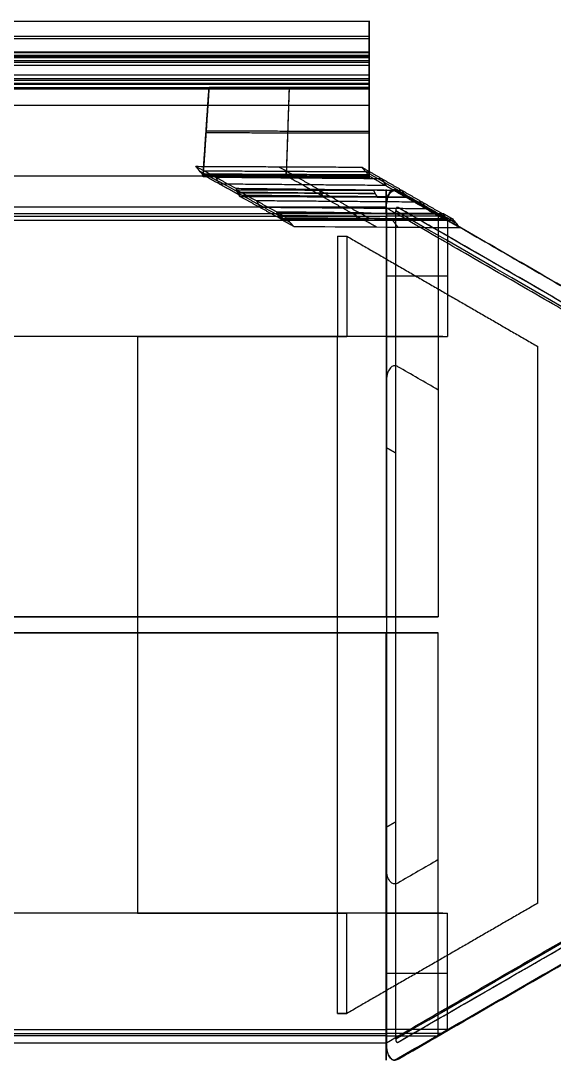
# Model space of a CAD drawing. Header units: millimetres. Extents: x -5912 to 944, y -156 to 2032.
# Drawn here: x 390 to 656, y -156 to 363 of the extents above; entities that cross this region are included whole.
import ezdxf

# ---------------------------------------------------------------- set-up
doc = ezdxf.new("R2010")
doc.units = ezdxf.units.MM
doc.header["$MEASUREMENT"] = 0
for name, color, linetype, true_color in [('Domyślny', 7, 'Continuous', 0x000000), ('Warstwa 01', 254, 'Continuous', 0xbebebe), ('Warstwa 02', 7, 'Continuous', 0x79673e)]:
    doc.layers.add(name, color=color, linetype=linetype, true_color=true_color)

msp = doc.modelspace()

# ---------------------------------------------------------------- linework, layer by layer
at = {"layer": 'Domyślny'}
for points, degree in [([(-327.72, 265.85, -2756.48), (122.28, 265.85, -2756.48), (572.28, 265.85, -2756.48)], 2), ([(-327.72, 265.85, -2758.48), (122.28, 265.85, -2758.48), (572.28, 265.85, -2758.48)], 2), ([(598.37, 265.85, -2756.48), (585.32, 265.85, -2756.48), (572.28, 265.85, -2756.48)], 2), ([(599.52, 265.85, -2758.48), (585.9, 265.85, -2758.48), (572.28, 265.85, -2758.48)], 2), ([(572.28, 265.85, -2756.48), (572.28, 235.85, -2756.48), (572.28, 205.85, -2756.48)], 2), ([(572.28, 265.85, -2758.48), (572.28, 265.85, -2757.48), (572.28, 265.85, -2756.48)], 2), ([(572.28, 263.85, -2764.48), (572.28, 264.52, -2762.48), (572.28, 265.18, -2760.48), (572.28, 265.85, -2758.48)], 3), ([(572.28, 265.85, -2756.48), (572.28, 235.85, -2756.48), (572.28, 205.85, -2756.48)], 2), ([(572.28, 265.85, -2758.48), (572.28, 265.85, -2757.48), (572.28, 265.85, -2756.48)], 2), ([(572.28, 263.85, -2764.48), (572.28, 264.52, -2762.48), (572.28, 265.18, -2760.48), (572.28, 265.85, -2758.48)], 3), ([(598.37, 265.85, -2756.48), (598.37, 235.85, -2756.48), (598.37, 205.85, -2756.48)], 2), ([(599.52, 265.85, -2758.48), (599.14, 265.85, -2757.81), (598.75, 265.85, -2757.14), (598.37, 265.85, -2756.48)], 3), ([(599.52, 265.85, -2758.48), (600.68, 265.18, -2760.48), (601.83, 264.52, -2762.48), (602.99, 263.85, -2764.48)], 3), ([(-327.72, 263.85, -2764.48), (122.28, 263.85, -2764.48), (572.28, 263.85, -2764.48)], 2), ([(602.99, 263.85, -2764.48), (587.63, 263.85, -2764.48), (572.28, 263.85, -2764.48)], 2), ([(572.28, 263.85, -2764.48), (572.28, 234.85, -2764.48), (572.28, 205.85, -2764.48)], 2), ([(572.28, 263.85, -2764.48), (572.28, 234.85, -2764.48), (572.28, 205.85, -2764.48)], 2), ([(602.99, 263.85, -2764.48), (602.99, 234.85, -2764.48), (602.99, 205.85, -2764.48)], 2), ([(548.07, 255.85, -2756.48), (550.38, 255.85, -2756.48), (552.69, 255.85, -2756.48)], 2), ([(548.07, 255.85, -2756.48), (549.61, 255.85, -2759.14), (551.15, 255.85, -2761.81), (552.69, 255.85, -2764.48)], 3), ([(548.07, 255.85, -2756.48), (548.07, 230.85, -2756.48), (548.07, 205.85, -2756.48)], 2), ([(552.69, 255.85, -2764.48), (600.38, 228.32, -2764.48), (648.07, 200.78, -2764.48)], 2), ([(552.69, 255.85, -2764.48), (552.69, 255.85, -2760.48), (552.69, 255.85, -2756.48)], 2), ([(552.69, 255.85, -2756.48), (600.38, 228.32, -2756.48), (648.07, 200.78, -2756.48)], 2), ([(552.69, 255.85, -2764.48), (552.69, 230.85, -2764.48), (552.69, 205.85, -2764.48)], 2), ([(598.37, 235.85, -2756.48), (585.32, 235.85, -2756.48), (572.28, 235.85, -2756.48)], 2), ([(602.99, 235.85, -2764.48), (587.63, 235.85, -2764.48), (572.28, 235.85, -2764.48)], 2), ([(572.28, 205.85, -2756.48), (122.28, 205.85, -2756.48), (-327.72, 205.85, -2756.48)], 2), ([(572.28, 205.85, -2764.48), (122.28, 205.85, -2764.48), (-327.72, 205.85, -2764.48)], 2), ([(448.07, 205.85, -2756.48), (448.07, 205.85, -2760.48), (448.07, 205.85, -2764.48)], 2), ([(448.07, 205.85, -2756.48), (498.07, 205.85, -2756.48), (548.07, 205.85, -2756.48)], 2), ([(448.07, 205.85, -2764.48), (498.07, 205.85, -2764.48), (548.07, 205.85, -2764.48)], 2), ([(448.07, 205.85, -2756.48), (448.07, 61.78, -2756.48), (448.07, -82.29, -2756.48)], 2), ([(448.07, 205.85, -2764.48), (448.07, 61.78, -2764.48), (448.07, -82.29, -2764.48)], 2), ([(548.07, -82.29, -2764.48), (548.07, 61.78, -2764.48), (548.07, 205.85, -2764.48)], 2), ([(548.07, -82.29, -2756.48), (548.07, 61.78, -2756.48), (548.07, 205.85, -2756.48)], 2), ([(548.07, 205.85, -2756.48), (549.61, 205.85, -2759.14), (551.15, 205.85, -2761.81), (552.69, 205.85, -2764.48)], 3), ([(548.07, 205.85, -2764.48), (550.38, 205.85, -2764.48), (552.69, 205.85, -2764.48)], 2), ([(572.28, 205.85, -2756.48), (572.28, 205.85, -2760.48), (572.28, 205.85, -2764.48)], 2), ([(572.28, 205.85, -2756.48), (585.32, 205.85, -2756.48), (598.37, 205.85, -2756.48)], 2), ([(572.28, 205.85, -2764.48), (587.63, 205.85, -2764.48), (602.99, 205.85, -2764.48)], 2), ([(600.68, 205.85, -2760.48), (586.48, 205.85, -2760.48), (572.28, 205.85, -2760.48)], 2), ([(572.28, 205.85, -2756.48), (572.28, 205.85, -2760.48), (572.28, 205.85, -2764.48)], 2), ([(598.37, 205.85, -2756.48), (599.91, 205.85, -2759.14), (601.45, 205.85, -2761.81), (602.99, 205.85, -2764.48)], 3), ([(648.07, 200.78, -2764.48), (648.07, 200.78, -2760.48), (648.07, 200.78, -2756.48)], 2), ([(648.07, -77.22, -2756.48), (648.07, 61.78, -2756.48), (648.07, 200.78, -2756.48)], 2), ([(648.07, -77.22, -2764.48), (648.07, 61.78, -2764.48), (648.07, 200.78, -2764.48)], 2), ([(648.07, -77.22, -2756.48), (600.38, -104.76, -2756.48), (552.69, -132.29, -2756.48)], 2), ([(648.07, -77.22, -2764.48), (600.38, -104.76, -2764.48), (552.69, -132.29, -2764.48)], 2), ([(648.07, -77.22, -2756.48), (648.07, -77.22, -2760.48), (648.07, -77.22, -2764.48)], 2), ([(572.28, -82.29, -2764.48), (122.28, -82.29, -2764.48), (-327.72, -82.29, -2764.48)], 2), ([(572.28, -82.29, -2756.48), (347.81, -82.29, -2756.48), (123.35, -82.29, -2756.48)], 2), ([(448.07, -82.29, -2756.48), (448.07, -82.29, -2760.48), (448.07, -82.29, -2764.48)], 2), ([(448.07, -82.29, -2756.48), (498.07, -82.29, -2756.48), (548.07, -82.29, -2756.48)], 2), ([(448.07, -82.29, -2764.48), (498.07, -82.29, -2764.48), (548.07, -82.29, -2764.48)], 2), ([(548.07, -132.29, -2756.48), (548.07, -107.29, -2756.48), (548.07, -82.29, -2756.48)], 2), ([(548.07, -82.29, -2756.48), (549.61, -82.29, -2759.14), (551.15, -82.29, -2761.81), (552.69, -82.29, -2764.48)], 3), ([(548.07, -82.29, -2764.48), (550.38, -82.29, -2764.48), (552.69, -82.29, -2764.48)], 2), ([(552.69, -132.29, -2764.48), (552.69, -107.29, -2764.48), (552.69, -82.29, -2764.48)], 2), ([(572.28, -142.29, -2756.48), (572.28, -112.29, -2756.48), (572.28, -82.29, -2756.48)], 2), ([(572.28, -82.29, -2756.48), (572.28, -82.29, -2760.48), (572.28, -82.29, -2764.48)], 2), ([(572.28, -140.29, -2764.48), (572.28, -111.29, -2764.48), (572.28, -82.29, -2764.48)], 2), ([(572.28, -82.29, -2756.48), (585.32, -82.29, -2756.48), (598.37, -82.29, -2756.48)], 2), ([(572.28, -82.29, -2764.48), (587.63, -82.29, -2764.48), (602.99, -82.29, -2764.48)], 2), ([(600.68, -82.29, -2760.48), (586.48, -82.29, -2760.48), (572.28, -82.29, -2760.48)], 2), ([(572.28, -82.29, -2756.48), (572.28, -82.29, -2760.48), (572.28, -82.29, -2764.48)], 2), ([(572.28, -140.29, -2764.48), (572.28, -111.29, -2764.48), (572.28, -82.29, -2764.48)], 2), ([(572.28, -142.29, -2756.48), (572.28, -112.29, -2756.48), (572.28, -82.29, -2756.48)], 2), ([(598.37, -142.29, -2756.48), (598.37, -112.29, -2756.48), (598.37, -82.29, -2756.48)], 2), ([(598.37, -82.29, -2756.48), (599.91, -82.29, -2759.14), (601.45, -82.29, -2761.81), (602.99, -82.29, -2764.48)], 3), ([(602.99, -140.29, -2764.48), (602.99, -111.29, -2764.48), (602.99, -82.29, -2764.48)], 2), ([(598.37, -112.29, -2756.48), (585.32, -112.29, -2756.48), (572.28, -112.29, -2756.48)], 2), ([(602.99, -112.29, -2764.48), (587.63, -112.29, -2764.48), (572.28, -112.29, -2764.48)], 2), ([(548.07, -132.29, -2756.48), (550.38, -132.29, -2756.48), (552.69, -132.29, -2756.48)], 2), ([(552.69, -132.29, -2764.48), (551.15, -132.29, -2761.81), (549.61, -132.29, -2759.14), (548.07, -132.29, -2756.48)], 3), ([(552.69, -132.29, -2764.48), (552.69, -132.29, -2760.48), (552.69, -132.29, -2756.48)], 2), ([(-327.72, -140.29, -2764.48), (122.28, -140.29, -2764.48), (572.28, -140.29, -2764.48)], 2), ([(-327.72, -142.29, -2758.48), (122.28, -142.29, -2758.48), (572.28, -142.29, -2758.48)], 2), ([(123.35, -142.29, -2756.48), (347.81, -142.29, -2756.48), (572.28, -142.29, -2756.48)], 2), ([(602.99, -140.29, -2764.48), (587.63, -140.29, -2764.48), (572.28, -140.29, -2764.48)], 2), ([(572.28, -140.29, -2764.48), (572.28, -140.96, -2762.48), (572.28, -141.63, -2760.48), (572.28, -142.29, -2758.48)], 3), ([(572.28, -140.29, -2764.48), (572.28, -140.96, -2762.48), (572.28, -141.63, -2760.48), (572.28, -142.29, -2758.48)], 3), ([(598.37, -142.29, -2756.48), (585.32, -142.29, -2756.48), (572.28, -142.29, -2756.48)], 2), ([(599.52, -142.29, -2758.48), (585.9, -142.29, -2758.48), (572.28, -142.29, -2758.48)], 2), ([(572.28, -142.29, -2758.48), (572.28, -142.29, -2757.48), (572.28, -142.29, -2756.48)], 2), ([(572.28, -142.29, -2758.48), (572.28, -142.29, -2757.48), (572.28, -142.29, -2756.48)], 2), ([(599.52, -142.29, -2758.48), (599.14, -142.29, -2757.81), (598.75, -142.29, -2757.14), (598.37, -142.29, -2756.48)], 3), ([(599.52, -142.29, -2758.48), (600.68, -141.63, -2760.48), (601.83, -140.96, -2762.48), (602.99, -140.29, -2764.48)], 3)]:
    msp.add_open_spline(points, degree=degree, dxfattribs=at)
at = {"layer": 'Warstwa 01'}
for p, q in [((563.82, 345.14, -2620.76), (563.82, 346.13, -2620.93)), ((563.82, 336.23, -2659.8), (563.82, 341.15, -2660.67)), ((563.82, 332.23, -2699.71), (563.82, 329.28, -2699.19)), ((483.82, 329.41, -2699.22), (483.82, 330.28, -2694.29)), ((523.82, 330.28, -2694.29), (523.82, 329.41, -2699.22)), ((563.82, 330.28, -2694.29), (563.82, 329.41, -2699.22)), ((482.33, 308.34, -2690.42), (482.33, 307.47, -2695.35)), ((563.82, 308.12, -2690.39), (563.82, 307.25, -2695.31)), ((480.85, 285.53, -2691.48), (480.85, 286.05, -2688.52)), ((522.33, 285.83, -2688.49), (522.33, 285.31, -2691.44)), ((563.82, 285.09, -2691.4), (563.82, 285.61, -2688.45)), ((487.24, 285.2, -2703.98), (489.08, 281.87, -2700.73)), ((570.23, 284.53, -2704.02), (572.07, 281.2, -2700.77)), ((499.18, 276.3, -2718.23), (497.35, 279.63, -2721.48)), ((499.18, 275.77, -2718.23), (497.35, 279.1, -2721.48)), ((538.83, 278.91, -2721.48), (540.67, 275.57, -2718.23)), ((538.85, 279.15, -2721.52), (540.69, 275.82, -2718.27)), ((582.2, 275.35, -2718.32), (580.36, 278.68, -2721.56)), ((507.45, 273.53, -2738.98), (509.29, 270.2, -2735.73)), ((590.44, 272.86, -2739.02), (592.28, 269.53, -2735.77)), ((519.39, 264.63, -2753.23), (517.55, 267.96, -2756.48)), ((519.63, 264.33, -2753.23), (517.79, 267.66, -2756.48)), ((559.06, 267.49, -2756.52), (559.08, 267.46, -2756.49)), ((600.76, 267.27, -2756.48), (602.59, 263.94, -2753.23)), ((561.1, 264.16, -2753.26), (561.11, 264.13, -2753.23)), ((602.41, 263.68, -2753.32), (602.31, 263.85, -2753.48))]:
    msp.add_line(p, q, dxfattribs=at)
for points, degree in [([(563.82, 347.75, -2623.25), (123.35, 347.75, -2623.25), (-317.11, 347.75, -2623.25)], 2), ([(563.82, 347.42, -2621.75), (123.35, 347.42, -2621.75), (-317.11, 347.42, -2621.75)], 2), ([(563.82, 346.13, -2620.93), (123.35, 346.13, -2620.93), (-317.11, 346.13, -2620.93)], 2), ([(563.82, 345.63, -2620.84), (123.35, 345.63, -2620.84), (-317.11, 345.63, -2620.84)], 2), ([(-317.11, 345.14, -2620.76), (123.35, 345.14, -2620.76), (563.82, 345.14, -2620.76)], 2), ([(-317.11, 343.65, -2621.09), (123.35, 343.65, -2621.09), (563.82, 343.65, -2621.09)], 2), ([(-317.11, 342.82, -2622.38), (123.35, 342.82, -2622.38), (563.82, 342.82, -2622.38)], 2), ([(563.82, 347.75, -2623.25), (563.82, 341.15, -2660.67), (563.82, 334.55, -2698.09)], 2), ([(563.82, 331.74, -2699.63), (563.82, 338.69, -2660.24), (563.82, 345.63, -2620.84)], 2), ([(563.82, 342.82, -2622.38), (563.82, 336.05, -2660.79), (563.82, 329.28, -2699.19)], 2), ([(563.82, 341.15, -2660.67), (123.35, 341.15, -2660.67), (-317.11, 341.15, -2660.67)], 2), ([(563.82, 336.23, -2659.8), (123.35, 336.23, -2659.8), (-317.11, 336.23, -2659.8)], 2), ([(-317.11, 334.55, -2698.09), (123.35, 334.55, -2698.09), (563.82, 334.55, -2698.09)], 2), ([(-317.11, 333.73, -2699.38), (123.35, 333.73, -2699.38), (563.82, 333.73, -2699.38)], 2), ([(-317.11, 332.23, -2699.71), (123.35, 332.23, -2699.71), (563.82, 332.23, -2699.71)], 2), ([(-317.11, 331.74, -2699.63), (123.35, 331.74, -2699.63), (563.82, 331.74, -2699.63)], 2), ([(563.82, 329.28, -2699.19), (123.35, 329.28, -2699.19), (-317.11, 329.28, -2699.19)], 2), ([(483.82, 329.84, -2696.75), (482.33, 307.9, -2692.89), (480.85, 285.96, -2689.02)], 2), ([(480.85, 285.53, -2691.48), (482.33, 307.47, -2695.35), (483.82, 329.41, -2699.22)], 2), ([(480.98, 288.37, -2686.9), (482.4, 309.32, -2690.6), (483.82, 330.28, -2694.29)], 2), ([(483.82, 330.28, -2694.29), (523.82, 330.28, -2694.29), (563.82, 330.28, -2694.29)], 2), ([(563.82, 329.84, -2696.75), (523.82, 329.84, -2696.75), (483.82, 329.84, -2696.75)], 2), ([(483.82, 329.41, -2699.22), (523.82, 329.41, -2699.22), (563.82, 329.41, -2699.22)], 2), ([(523.82, 329.41, -2699.22), (523.08, 307.36, -2695.33), (522.33, 285.31, -2691.44)], 2), ([(523.82, 330.28, -2694.29), (523.11, 309.21, -2690.58), (522.4, 288.15, -2686.86)], 2), ([(563.82, 330.28, -2694.29), (563.82, 309.1, -2690.56), (563.82, 287.93, -2686.83)], 2), ([(563.82, 285.53, -2688.94), (563.82, 307.69, -2692.85), (563.82, 329.84, -2696.75)], 2), ([(563.82, 329.41, -2699.22), (563.82, 307.25, -2695.31), (563.82, 285.09, -2691.4)], 2), ([(563.82, 308.12, -2690.39), (523.08, 308.23, -2690.4), (482.33, 308.34, -2690.42)], 2), ([(563.82, 307.25, -2695.31), (523.08, 307.36, -2695.33), (482.33, 307.47, -2695.35)], 2), ([(497.35, 279.63, -2721.48), (487.24, 285.2, -2703.98), (477.14, 290.77, -2686.48)], 2), ([(477.14, 290.77, -2686.48), (518.62, 290.57, -2686.48), (560.11, 290.37, -2686.48)], 2), ([(480.85, 286.41, -2686.48), (479.61, 287.86, -2686.48), (478.38, 289.31, -2686.48), (477.14, 290.77, -2686.48)], 3), ([(478.99, 288.59, -2686.48), (488.63, 283.27, -2703.17), (498.26, 277.96, -2719.86)], 2), ([(499.18, 276.3, -2718.23), (490.02, 281.35, -2702.36), (480.85, 286.41, -2686.48)], 2), ([(480.85, 286.41, -2686.48), (508.5, 286.26, -2686.48), (536.16, 286.11, -2686.48), (563.82, 285.96, -2686.48)], 3), ([(563.82, 285.61, -2688.45), (522.33, 285.83, -2688.49), (480.85, 286.05, -2688.52)], 2), ([(480.85, 285.96, -2689.02), (522.33, 285.75, -2688.98), (563.82, 285.53, -2688.94)], 2), ([(563.82, 285.09, -2691.4), (522.33, 285.31, -2691.44), (480.85, 285.53, -2691.48)], 2), ([(563.82, 286.44, -2687.16), (522.35, 286.66, -2687.2), (480.89, 286.87, -2687.23)], 2), ([(563.82, 287.93, -2686.83), (522.4, 288.15, -2686.86), (480.98, 288.37, -2686.9)], 2), ([(518.62, 290.57, -2686.48), (528.74, 284.86, -2704), (538.85, 279.15, -2721.52)], 2), ([(522.33, 286.18, -2686.48), (531.51, 281, -2702.38), (540.69, 275.82, -2718.27)], 2), ([(560.11, 290.37, -2686.48), (570.21, 284.54, -2703.98), (580.31, 278.71, -2721.48)], 2), ([(560.11, 290.37, -2686.48), (561.34, 288.9, -2686.48), (562.58, 287.43, -2686.48), (563.82, 285.96, -2686.48)], 3), ([(581.23, 277.04, -2719.86), (571.6, 282.61, -2703.17), (561.96, 288.17, -2686.48)], 2), ([(563.82, 285.96, -2686.48), (572.98, 280.67, -2702.36), (582.15, 275.38, -2718.23)], 2), ([(570.23, 284.53, -2704.02), (528.74, 284.86, -2704), (487.24, 285.2, -2703.98)], 2), ([(572.07, 281.2, -2700.77), (530.58, 281.53, -2700.75), (489.08, 281.87, -2700.73)], 2), ([(580.36, 278.68, -2721.56), (538.85, 279.15, -2721.52), (497.35, 279.63, -2721.48)], 2), ([(517.55, 267.96, -2756.48), (507.45, 273.53, -2738.98), (497.35, 279.1, -2721.48)], 2), ([(497.35, 279.1, -2721.48), (531.64, 278.94, -2721.48), (565.94, 278.78, -2721.48)], 2), ([(498.26, 277.96, -2719.86), (532.54, 277.57, -2719.89), (566.82, 277.18, -2719.92)], 2), ([(498.26, 277.44, -2719.86), (508.37, 271.87, -2737.36), (518.47, 266.3, -2754.86)], 2), ([(566.86, 277.11, -2719.86), (532.56, 277.27, -2719.86), (498.26, 277.44, -2719.86)], 2), ([(567.74, 275.51, -2718.3), (533.46, 275.91, -2718.27), (499.18, 276.3, -2718.23)], 2), ([(519.39, 264.63, -2753.23), (509.29, 270.2, -2735.73), (499.18, 275.77, -2718.23)], 2), ([(499.18, 275.77, -2718.23), (540.67, 275.57, -2718.23), (582.15, 275.38, -2718.23)], 2), ([(538.83, 278.91, -2721.48), (548.95, 273.2, -2739), (559.06, 267.49, -2756.52)], 2), ([(540.67, 275.57, -2718.23), (550.78, 269.87, -2735.75), (560.89, 264.16, -2753.26)], 2), ([(565.94, 278.78, -2721.48), (566.84, 277.15, -2719.89), (567.74, 275.51, -2718.3)], 2), ([(580.36, 278.68, -2721.56), (575.55, 278.71, -2721.53), (570.75, 278.74, -2721.51), (565.94, 278.78, -2721.48)], 3), ([(582.15, 275.38, -2718.23), (577.35, 275.42, -2718.26), (572.54, 275.47, -2718.28), (567.74, 275.51, -2718.3)], 3), ([(832.27, 131.52, -3161.48), (705.25, 204.85, -2941.48), (578.24, 278.18, -2721.48)], 2), ([(578.24, 278.18, -2721.48), (711.03, 201.52, -2721.48), (843.82, 124.85, -2721.48)], 2), ([(580.31, 278.71, -2721.48), (581.23, 277.04, -2719.86), (582.15, 275.38, -2718.23)], 2), ([(580.31, 278.71, -2721.48), (580.34, 278.69, -2721.52), (580.36, 278.68, -2721.56)], 2), ([(580.36, 278.68, -2721.56), (590.39, 272.89, -2738.94), (600.43, 267.1, -2756.31)], 2), ([(581.28, 277.01, -2719.94), (581.26, 277.03, -2719.9), (581.23, 277.04, -2719.86)], 2), ([(601.34, 265.43, -2754.69), (591.31, 271.22, -2737.31), (581.28, 277.01, -2719.94)], 2), ([(582.15, 275.38, -2718.23), (582.18, 275.36, -2718.27), (582.2, 275.35, -2718.32)], 2), ([(582.2, 275.35, -2718.32), (592.3, 269.52, -2735.82), (602.41, 263.68, -2753.32)], 2), ([(590.44, 272.86, -2739.02), (548.95, 273.2, -2739), (507.45, 273.53, -2738.98)], 2), ([(592.28, 269.53, -2735.77), (550.78, 269.86, -2735.75), (509.29, 270.2, -2735.73)], 2), ([(572.46, 269.97, -2711.48), (572.46, 210.11, -2711.48), (572.46, 150.25, -2711.48)], 2), ([(838.04, 116.64, -2711.48), (705.25, 193.3, -2711.48), (572.46, 269.97, -2711.48)], 2), ([(843.82, 116.85, -2721.48), (711.03, 193.52, -2721.48), (578.24, 270.18, -2721.48)], 2), ([(564.74, 267.42, -2756.52), (541.14, 267.69, -2756.5), (517.55, 267.96, -2756.48)], 2), ([(517.79, 267.66, -2756.48), (537.18, 267.57, -2756.48), (556.58, 267.48, -2756.48)], 2), ([(522.41, 265.12, -2764.48), (520.1, 266.39, -2760.48), (517.79, 267.66, -2756.48)], 2), ([(518.47, 266.3, -2754.86), (537.97, 266.07, -2754.88), (557.47, 265.85, -2754.89)], 2), ([(518.71, 266, -2754.86), (521.49, 264.46, -2759.67), (524.26, 262.93, -2764.48)], 2), ([(557.5, 265.81, -2754.86), (538.1, 265.9, -2754.86), (518.71, 266, -2754.86)], 2), ([(522.41, 265.12, -2764.48), (550.06, 264.94, -2764.48), (577.72, 264.77, -2764.48), (605.38, 264.6, -2764.48)], 3), ([(526.12, 260.75, -2764.48), (524.88, 262.21, -2764.48), (523.64, 263.66, -2764.48), (522.41, 265.12, -2764.48)], 3), ([(558.39, 264.18, -2753.27), (557.48, 265.83, -2754.88), (556.58, 267.48, -2756.48)], 2), ([(559.28, 267.46, -2756.49), (561.59, 266.16, -2760.49), (563.89, 264.86, -2764.48)], 2), ([(564.71, 267.44, -2756.48), (576.61, 267.32, -2756.42), (588.52, 267.21, -2756.37), (600.43, 267.1, -2756.31)], 3), ([(564.74, 267.42, -2756.52), (564.73, 267.43, -2756.51), (564.72, 267.43, -2756.49), (564.71, 267.44, -2756.48)], 3), ([(564.71, 267.44, -2756.48), (582.73, 267.35, -2756.48), (600.76, 267.27, -2756.48)], 2), ([(574.81, 264.79, -2764.48), (576.47, 262.59, -2764.48), (578.13, 260.4, -2764.48)], 2), ([(577.08, 147.59, -2719.48), (577.08, 208.06, -2719.48), (577.08, 268.54, -2719.48)], 2), ([(842.66, 115.21, -2719.48), (754.14, 166.32, -2719.48), (665.61, 217.43, -2719.48), (577.08, 268.54, -2719.48)], 3), ([(600.43, 267.1, -2756.31), (601.3, 265.52, -2754.77), (602.17, 263.94, -2753.23)], 2), ([(600.76, 267.27, -2756.48), (603.07, 265.93, -2760.48), (605.38, 264.6, -2764.48)], 2), ([(601.68, 265.6, -2754.86), (601.46, 265.6, -2754.86), (601.25, 265.6, -2754.86)], 2), ([(607.23, 262.39, -2764.48), (604.45, 264, -2759.67), (601.68, 265.6, -2754.86)], 2), ([(558.39, 264.18, -2753.27), (538.89, 264.41, -2753.25), (519.39, 264.63, -2753.23)], 2), ([(519.63, 264.33, -2753.23), (543.09, 264.22, -2753.23), (566.55, 264.11, -2753.23)], 2), ([(526.12, 260.75, -2764.48), (522.87, 262.54, -2758.86), (519.63, 264.33, -2753.23)], 2), ([(523.48, 263.85, -2764.48), (564.75, 263.85, -2764.48), (606.01, 263.85, -2764.48)], 2), ([(526.12, 260.75, -2764.48), (553.77, 260.56, -2764.48), (581.43, 260.37, -2764.48), (609.09, 260.19, -2764.48)], 3), ([(561.11, 264.13, -2753.23), (564.36, 262.3, -2758.86), (567.6, 260.47, -2764.48)], 2), ([(566.57, 264.09, -2753.28), (566.56, 264.1, -2753.26), (566.55, 264.1, -2753.25), (566.55, 264.11, -2753.23)], 3), ([(602.41, 263.68, -2753.32), (584.49, 263.89, -2753.3), (566.57, 264.09, -2753.28)], 2), ([(566.57, 264.09, -2753.28), (578.49, 264.01, -2753.35), (590.4, 263.93, -2753.42), (602.31, 263.85, -2753.48)], 3), ([(602.31, 263.85, -2753.48), (602.26, 263.88, -2753.4), (602.22, 263.91, -2753.32), (602.17, 263.94, -2753.23)], 3), ([(602.17, 263.94, -2753.23), (602.38, 263.94, -2753.23), (602.59, 263.94, -2753.23)], 2), ([(602.59, 263.94, -2753.23), (605.84, 262.06, -2758.86), (609.09, 260.19, -2764.48)], 2), ([(605.38, 264.6, -2764.48), (606.61, 263.13, -2764.48), (607.85, 261.66, -2764.48), (609.09, 260.19, -2764.48)], 3), ([(572.46, 150.25, -2711.48), (572.46, 55.52, -2711.48), (572.46, -39.22, -2711.48)], 2), ([(577.08, 147.59, -2719.48), (574.77, 148.92, -2715.48), (572.46, 150.25, -2711.48)], 2), ([(577.08, -36.56, -2719.48), (577.08, 55.51, -2719.48), (577.08, 147.59, -2719.48)], 2), ([(572.46, -146.94, -2711.48), (705.25, -70.27, -2711.48), (838.04, 6.4, -2711.48)], 2), ([(577.08, -144.98, -2719.48), (665.61, -93.87, -2719.48), (754.14, -42.76, -2719.48), (842.66, 8.35, -2719.48)], 3), ([(578.24, -146.63, -2721.48), (711.03, -69.96, -2721.48), (843.82, 6.71, -2721.48)], 2), ([(843.82, -1.82, -2721.48), (711.03, -78.48, -2721.48), (578.24, -155.15, -2721.48)], 2), ([(576.53, -155.62, -2718.52), (704.4, -82.05, -2940), (832.27, -8.48, -3161.48)], 2), ([(572.46, -39.22, -2711.48), (574.77, -37.89, -2715.48), (577.08, -36.56, -2719.48)], 2), ([(572.46, -39.22, -2711.48), (572.46, -93.08, -2711.48), (572.46, -146.94, -2711.48)], 2), ([(577.08, -144.98, -2719.48), (577.08, -90.77, -2719.48), (577.08, -36.56, -2719.48)], 2), ([(578.24, -155.15, -2721.48), (577.68, -155.47, -2720.52), (577.11, -155.64, -2719.52), (576.53, -155.62, -2718.52)], 3)]:
    msp.add_open_spline(points, degree=degree, dxfattribs=at)
for points, weights in [([(563.82, 346.13, -2620.93), (563.82, 348.1, -2621.28), (563.82, 347.75, -2623.25)], [1, 0.707106781186, 1]), ([(563.82, 342.82, -2622.38), (563.82, 343.17, -2620.41), (563.82, 345.14, -2620.76)], [1, 0.707106781186, 1]), ([(563.82, 334.55, -2698.09), (563.82, 334.2, -2700.06), (563.82, 332.23, -2699.71)], [1, 0.707106781186, 1]), ([(522.14, 288.15, -2686.86), (522.13, 286.18, -2686.52), (522.13, 285.83, -2688.49)], [1, 0.707106781187, 1])]:
    msp.add_rational_spline(points, weights, degree=2, dxfattribs=at)
for points, knots in [([(480.98, 288.37, -2686.9), (480.98, 288.31, -2686.89), (480.97, 288.2, -2686.88), (480.96, 288.02, -2686.87), (480.95, 287.84, -2686.88), (480.94, 287.66, -2686.9), (480.92, 287.48, -2686.94), (480.91, 287.3, -2687), (480.9, 287.12, -2687.08), (480.89, 286.95, -2687.18), (480.88, 286.79, -2687.29), (480.87, 286.65, -2687.42), (480.87, 286.51, -2687.55), (480.86, 286.39, -2687.7), (480.86, 286.29, -2687.86), (480.85, 286.21, -2688.02), (480.85, 286.14, -2688.19), (480.85, 286.09, -2688.36), (480.85, 286.06, -2688.47), (480.85, 286.05, -2688.52)], [0, 0, 0, 0, 0.16946, 0.344315, 0.524126, 0.708347, 0.896335, 1.087351, 1.280579, 1.475144, 1.670135, 1.86463, 2.057721, 2.248541, 2.436284, 2.620224, 2.799729, 2.974268, 3.143412, 3.143412, 3.143412, 3.143412]), ([(563.82, 285.61, -2688.45), (563.82, 285.62, -2688.39), (563.82, 285.65, -2688.28), (563.82, 285.7, -2688.11), (563.82, 285.77, -2687.95), (563.82, 285.85, -2687.78), (563.82, 285.96, -2687.63), (563.82, 286.08, -2687.48), (563.82, 286.21, -2687.34), (563.82, 286.36, -2687.21), (563.82, 286.52, -2687.1), (563.82, 286.69, -2687), (563.82, 286.86, -2686.93), (563.82, 287.04, -2686.87), (563.82, 287.23, -2686.82), (563.82, 287.41, -2686.8), (563.82, 287.59, -2686.79), (563.82, 287.76, -2686.8), (563.82, 287.88, -2686.82), (563.82, 287.93, -2686.83)], [-3.14049, -3.14049, -3.14049, -3.14049, -2.971347, -2.796814, -2.617324, -2.433415, -2.245725, -2.054985, -1.862006, -1.667657, -1.472847, -1.278498, -1.085518, -0.894777, -0.707085, -0.523174, -0.343681, -0.169146, 0, 0, 0, 0]), ([(572.46, 269.97, -2711.48), (572.46, 270.29, -2711.48), (572.48, 270.94, -2711.5), (572.54, 271.9, -2711.61), (572.65, 272.85, -2711.8), (572.81, 273.77, -2712.08), (573.02, 274.65, -2712.45), (573.29, 275.47, -2712.9), (573.6, 276.22, -2713.44), (573.95, 276.88, -2714.06), (574.35, 277.45, -2714.75), (574.79, 277.91, -2715.51), (575.25, 278.26, -2716.31), (575.74, 278.51, -2717.15), (576.24, 278.64, -2718.02), (576.74, 278.67, -2718.89), (577.25, 278.6, -2719.77), (577.75, 278.44, -2720.63), (578.08, 278.28, -2721.2), (578.24, 278.18, -2721.48)], [0, 0, 0, 0, 0.96464, 1.935423, 2.908969, 3.88271, 4.85517, 5.826134, 6.796615, 7.768602, 8.744584, 9.726956, 10.717415, 11.716505, 12.723367, 13.735736, 14.750134, 15.762194, 16.767041, 16.767041, 16.767041, 16.767041]), ([(578.24, 270.18, -2721.48), (578.2, 270.2, -2721.42), (578.14, 270.23, -2721.31), (578.04, 270.27, -2721.14), (577.94, 270.28, -2720.96), (577.84, 270.27, -2720.79), (577.74, 270.25, -2720.61), (577.64, 270.2, -2720.44), (577.55, 270.13, -2720.28), (577.46, 270.04, -2720.13), (577.38, 269.92, -2719.99), (577.31, 269.79, -2719.87), (577.25, 269.64, -2719.76), (577.19, 269.48, -2719.67), (577.15, 269.3, -2719.6), (577.12, 269.12, -2719.54), (577.1, 268.93, -2719.5), (577.09, 268.73, -2719.48), (577.08, 268.6, -2719.48), (577.08, 268.54, -2719.48)], [0, 0, 0, 0, 0.200969, 0.403381, 0.606261, 0.808735, 1.010107, 1.209925, 1.408017, 1.604491, 1.799688, 1.994085, 2.188181, 2.382374, 2.576866, 2.771614, 2.966324, 3.16048, 3.353408, 3.353408, 3.353408, 3.353408]), ([(832.27, 123.52, -3161.48), (811.01, 135.79, -3124.64), (789.74, 148.07, -3087.81), (747.21, 172.63, -3014.14), (725.94, 184.9, -2977.31), (694.04, 203.32, -2922.06), (683.41, 209.46, -2903.64), (662.15, 221.74, -2866.81), (651.51, 227.88, -2848.39), (630.25, 240.15, -2811.56), (619.61, 246.29, -2793.14), (598.73, 258.35, -2756.98), (588.48, 264.27, -2739.23), (578.24, 270.18, -2721.48)], [0, 0, 0, 0, 132.804476, 132.804476, 265.608952, 265.608952, 332.01119, 332.01119, 398.413428, 398.413428, 464.815666, 464.815666, 528.814189, 528.814189, 528.814189, 528.814189]), ([(556.58, 267.48, -2756.48), (557.94, 267.47, -2756.49), (559.29, 267.46, -2756.49), (560.65, 267.45, -2756.5), (562.01, 267.44, -2756.51), (563.37, 267.43, -2756.52), (564.74, 267.42, -2756.52)], [0, 0, 0, 0, 4.07664, 4.07664, 4.07664, 8.158683, 8.158683, 8.158683, 8.158683]), ([(558.39, 264.18, -2753.27), (559.75, 264.17, -2753.27), (561.11, 264.16, -2753.26), (562.47, 264.15, -2753.25), (563.83, 264.13, -2753.25), (565.19, 264.12, -2753.24), (566.55, 264.11, -2753.23)], [0, 0, 0, 0, 4.077042, 4.077042, 4.077042, 8.154069, 8.154069, 8.154069, 8.154069]), ([(578.24, -146.63, -2721.48), (620.38, -122.29, -2794.48), (662.53, -97.96, -2867.48), (725.94, -61.35, -2977.31), (747.21, -49.07, -3014.14), (779.11, -30.65, -3069.39), (789.74, -24.51, -3087.81), (811.01, -12.24, -3124.64), (821.64, -6.1, -3143.06), (832.27, 0.04, -3161.48)], [2.403699, 2.403699, 2.403699, 2.403699, 265.608912, 265.608912, 398.4134, 398.4134, 464.815644, 464.815644, 531.217888, 531.217888, 531.217888, 531.217888]), ([(578.24, -155.15, -2721.48), (597.96, -143.76, -2755.64), (617.69, -132.37, -2789.81), (659.07, -108.48, -2861.48), (680.72, -95.98, -2898.98), (713.19, -77.23, -2955.23), (724.02, -70.98, -2973.98), (745.67, -58.48, -3011.48), (756.49, -52.23, -3030.23), (778.14, -39.73, -3067.73), (788.97, -33.48, -3086.48), (810.62, -20.98, -3123.98), (821.45, -14.73, -3142.73), (832.27, -8.48, -3161.48)], [12.018504, 12.018504, 12.018504, 12.018504, 135.208173, 135.208173, 270.416346, 270.416346, 338.020432, 338.020432, 405.624518, 405.624518, 473.228605, 473.228605, 540.832691, 540.832691, 540.832691, 540.832691]), ([(577.08, -144.98, -2719.48), (577.08, -145.05, -2719.48), (577.09, -145.18, -2719.48), (577.1, -145.37, -2719.5), (577.12, -145.56, -2719.54), (577.15, -145.74, -2719.6), (577.19, -145.92, -2719.67), (577.25, -146.08, -2719.76), (577.31, -146.23, -2719.87), (577.38, -146.36, -2719.99), (577.46, -146.48, -2720.13), (577.55, -146.57, -2720.28), (577.64, -146.64, -2720.44), (577.74, -146.69, -2720.61), (577.84, -146.72, -2720.79), (577.94, -146.72, -2720.96), (578.04, -146.71, -2721.14), (578.14, -146.68, -2721.31), (578.2, -146.64, -2721.42), (578.24, -146.63, -2721.48)], [-3.353408, -3.353408, -3.353408, -3.353408, -3.16048, -2.966323, -2.771614, -2.576866, -2.382374, -2.188181, -1.994085, -1.799688, -1.604491, -1.408017, -1.209925, -1.010107, -0.808735, -0.606261, -0.403381, -0.200969, 0, 0, 0, 0]), ([(576.53, -155.62, -2718.52), (575.97, -155.6, -2717.55), (575.42, -155.39, -2716.6), (574.65, -154.74, -2715.26), (574.4, -154.47, -2714.84), (573.95, -153.83, -2714.05), (573.74, -153.46, -2713.68), (573.36, -152.64, -2713.04), (573.2, -152.19, -2712.75), (572.92, -151.23, -2712.27), (572.81, -150.72, -2712.08), (572.54, -149.15, -2711.62), (572.46, -148.04, -2711.48), (572.46, -146.94, -2711.48)], [0, 0, 0, 0, 3.35262, 3.35262, 5.027381, 5.027381, 6.702684, 6.702684, 8.36905, 8.36905, 10.034127, 10.034127, 13.359818, 13.359818, 13.359818, 13.359818])]:
    msp.add_open_spline(points, degree=3, knots=knots, dxfattribs=at)
at = {"layer": 'Warstwa 02'}
msp.add_rational_spline([(563.82, 355.59, -2490.92), (563.82, 361.47, -2494.1), (563.82, 364.38, -2500.12), (563.82, 363.22, -2506.71)], [1, 0.874161456784, 0.874161456784, 1], degree=3, dxfattribs=at)
for points, degree in [([(209.72, 363.22, -2506.71), (386.77, 363.22, -2506.71), (563.82, 363.22, -2506.71)], 2), ([(563.82, 363.22, -2506.71), (563.82, 358.85, -2531.52), (563.82, 354.47, -2556.33)], 2), ([(563.82, 354.47, -2556.33), (348.89, 354.47, -2556.33), (133.97, 354.47, -2556.33)], 2), ([(563.82, 355.59, -2490.92), (386.77, 355.59, -2490.92), (209.72, 355.59, -2490.92)], 2), ([(563.82, 354.47, -2556.33), (563.82, 342.31, -2625.3), (563.82, 330.15, -2694.27)], 2), ([(133.97, 330.15, -2694.27), (348.89, 330.15, -2694.27), (563.82, 330.15, -2694.27)], 2), ([(563.82, 330.15, -2694.27), (563.82, 315.38, -2691.66), (563.82, 300.6, -2689.06), (563.82, 285.83, -2686.46)], 3), ([(133.97, 321.38, -2484.85), (348.89, 321.38, -2484.85), (563.82, 321.38, -2484.85)], 2), ([(563.82, 285.83, -2686.46), (563.82, 303.61, -2585.65), (563.82, 321.38, -2484.85)], 2), ([(563.82, 285.83, -2686.46), (348.89, 285.83, -2686.46), (133.97, 285.83, -2686.46)], 2), ([(578.16, 278.71, -2721.48), (584.9, 274.82, -2733.14), (591.63, 270.93, -2744.81), (598.37, 267.04, -2756.48)], 3), ([(123.35, 270.49, -2711.48), (347.81, 270.49, -2711.48), (572.28, 270.49, -2711.48)], 2), ([(572.28, 270.49, -2711.48), (572.28, 168.14, -2711.48), (572.28, 65.78, -2711.48)], 2), ([(572.39, 270.49, -2711.48), (572.33, 270.49, -2711.48), (572.28, 270.49, -2711.48)], 2), ([(572.28, 270.49, -2711.48), (572.28, 168.14, -2711.48), (572.28, 65.78, -2711.48)], 2), ([(572.39, 270.49, -2711.48), (572.39, 226.49, -2711.48), (572.39, 182.49, -2711.48)], 2), ([(572.28, 267.04, -2756.48), (347.81, 267.04, -2756.48), (123.35, 267.04, -2756.48)], 2), ([(123.35, 265.85, -2756.48), (347.81, 265.85, -2756.48), (572.28, 265.85, -2756.48)], 2), ([(572.28, 267.04, -2756.48), (572.28, 266.45, -2756.48), (572.28, 265.85, -2756.48)], 2), ([(572.28, 267.04, -2756.48), (572.28, 166.41, -2756.48), (572.28, 65.78, -2756.48)], 2), ([(572.28, 267.04, -2756.48), (585.32, 267.04, -2756.48), (598.37, 267.04, -2756.48)], 2), ([(572.28, 265.85, -2756.48), (572.28, 235.85, -2756.48), (572.28, 205.85, -2756.48)], 2), ([(598.37, 267.04, -2756.48), (598.37, 223.04, -2756.48), (598.37, 179.04, -2756.48)], 2), ([(572.28, 205.85, -2756.48), (347.81, 205.85, -2756.48), (123.35, 205.85, -2756.48)], 2), ([(572.28, 205.85, -2756.48), (572.28, 135.81, -2756.48), (572.28, 65.78, -2756.48)], 2), ([(572.39, 182.49, -2711.48), (572.39, 124.14, -2711.48), (572.39, 65.78, -2711.48)], 2), ([(598.37, 179.04, -2756.48), (598.37, 122.41, -2756.48), (598.37, 65.78, -2756.48)], 2), ([(123.35, 65.78, -2756.48), (347.81, 65.78, -2756.48), (572.28, 65.78, -2756.48)], 2), ([(572.28, 65.78, -2711.48), (347.81, 65.78, -2711.48), (123.35, 65.78, -2711.48)], 2), ([(572.28, 65.78, -2756.48), (572.28, 65.78, -2733.98), (572.28, 65.78, -2711.48)], 2), ([(598.37, 65.78, -2756.48), (585.32, 65.78, -2756.48), (572.28, 65.78, -2756.48)], 2), ([(572.28, 65.78, -2756.48), (572.28, 65.78, -2733.98), (572.28, 65.78, -2711.48)], 2), ([(572.28, 65.78, -2711.48), (572.33, 65.78, -2711.48), (572.39, 65.78, -2711.48)], 2), ([(572.39, 65.78, -2711.48), (585.38, 65.78, -2733.98), (598.37, 65.78, -2756.48)], 2), ([(123.35, 57.78, -2756.48), (347.81, 57.78, -2756.48), (572.28, 57.78, -2756.48)], 2), ([(572.28, 57.78, -2711.48), (347.81, 57.78, -2711.48), (123.35, 57.78, -2711.48)], 2), ([(572.28, -143.48, -2756.48), (572.28, -42.85, -2756.48), (572.28, 57.78, -2756.48)], 2), ([(572.28, -146.94, -2711.48), (572.28, -44.58, -2711.48), (572.28, 57.78, -2711.48)], 2), ([(572.28, 57.78, -2756.48), (572.28, 57.78, -2733.98), (572.28, 57.78, -2711.48)], 2), ([(598.37, 57.78, -2756.48), (585.32, 57.78, -2756.48), (572.28, 57.78, -2756.48)], 2), ([(572.28, -146.94, -2711.48), (572.28, -44.58, -2711.48), (572.28, 57.78, -2711.48)], 2), ([(572.28, -143.48, -2756.48), (572.28, -42.85, -2756.48), (572.28, 57.78, -2756.48)], 2), ([(572.28, 57.78, -2756.48), (572.28, 57.78, -2733.98), (572.28, 57.78, -2711.48)], 2), ([(572.28, 57.78, -2711.48), (572.33, 57.78, -2711.48), (572.39, 57.78, -2711.48)], 2), ([(572.39, -58.94, -2711.48), (572.39, -0.58, -2711.48), (572.39, 57.78, -2711.48)], 2), ([(572.39, 57.78, -2711.48), (585.38, 57.78, -2733.98), (598.37, 57.78, -2756.48)], 2), ([(598.37, -55.48, -2756.48), (598.37, 1.15, -2756.48), (598.37, 57.78, -2756.48)], 2), ([(598.37, -143.48, -2756.48), (598.37, -99.48, -2756.48), (598.37, -55.48, -2756.48)], 2), ([(572.39, -146.94, -2711.48), (572.39, -102.94, -2711.48), (572.39, -58.94, -2711.48)], 2), ([(572.28, -143.48, -2756.48), (347.81, -143.48, -2756.48), (123.35, -143.48, -2756.48)], 2), ([(572.28, -143.48, -2756.48), (585.32, -143.48, -2756.48), (598.37, -143.48, -2756.48)], 2), ([(578.16, -155.15, -2721.48), (584.9, -151.26, -2733.14), (591.63, -147.37, -2744.81), (598.37, -143.48, -2756.48)], 3), ([(123.35, -146.94, -2711.48), (347.81, -146.94, -2711.48), (572.28, -146.94, -2711.48)], 2), ([(572.39, -146.94, -2711.48), (572.33, -146.94, -2711.48), (572.28, -146.94, -2711.48)], 2)]:
    msp.add_open_spline(points, degree=degree, dxfattribs=at)
for points, knots in [([(563.82, 321.38, -2484.85), (563.82, 321.57, -2483.77), (563.82, 321.9, -2482.7), (563.82, 322.38, -2481.72), (563.82, 322.63, -2481.23), (563.82, 322.91, -2480.77), (563.82, 323.23, -2480.33), (563.82, 323.54, -2479.9), (563.82, 323.9, -2479.51), (563.82, 324.29, -2479.16), (563.82, 324.68, -2478.81), (563.82, 325.1, -2478.51), (563.82, 325.55, -2478.26), (563.82, 325.99, -2478.01), (563.82, 326.45, -2477.82), (563.82, 326.94, -2477.69), (563.82, 327.88, -2477.42), (563.82, 328.85, -2477.37), (563.82, 329.82, -2477.52), (563.82, 330.82, -2477.67), (563.82, 331.77, -2478.02), (563.82, 332.65, -2478.5), (563.82, 340.3, -2482.64), (563.82, 347.94, -2486.78), (563.82, 355.59, -2490.92)], [36.196959, 36.196959, 36.196959, 36.196959, 39.509641, 39.509641, 39.509641, 41.137388, 41.137388, 41.137388, 42.728317, 42.728317, 42.728317, 44.280238, 44.280238, 44.280238, 45.785486, 45.785486, 45.785486, 48.718666, 48.718666, 48.718666, 51.745684, 51.745684, 51.745684, 77.827536, 77.827536, 77.827536, 77.827536]), ([(572.28, 267.04, -2756.48), (572.28, 270.93, -2744.81), (572.28, 274.82, -2733.14), (572.28, 278.71, -2721.48), (572.28, 279.03, -2720.53), (572.28, 279.2, -2719.52), (572.28, 279.18, -2718.52), (572.28, 279.15, -2717.54), (572.28, 278.94, -2716.59), (572.28, 278.51, -2715.71), (572.28, 278.3, -2715.25), (572.28, 278.03, -2714.83), (572.28, 277.71, -2714.44), (572.28, 277.39, -2714.04), (572.28, 277.01, -2713.68), (572.28, 276.61, -2713.36), (572.28, 276.19, -2713.03), (572.28, 275.74, -2712.75), (572.28, 275.27, -2712.51), (572.28, 274.78, -2712.27), (572.28, 274.27, -2712.08), (572.28, 273.75, -2711.92), (572.28, 272.7, -2711.61), (572.28, 271.59, -2711.48), (572.28, 270.49, -2711.48)], [0.516605, 0.516605, 0.516605, 0.516605, 37.409844, 37.409844, 37.409844, 40.436863, 40.436863, 40.436863, 43.370043, 43.370043, 43.370043, 44.875291, 44.875291, 44.875291, 46.427212, 46.427212, 46.427212, 48.018141, 48.018141, 48.018141, 49.645888, 49.645888, 49.645888, 52.95857, 52.95857, 52.95857, 52.95857]), ([(572.28, 267.04, -2756.48), (572.28, 270.93, -2744.81), (572.28, 274.82, -2733.14), (572.28, 278.71, -2721.48), (572.28, 279.03, -2720.53), (572.28, 279.2, -2719.52), (572.28, 279.18, -2718.52), (572.28, 279.15, -2717.54), (572.28, 278.94, -2716.59), (572.28, 278.51, -2715.71), (572.28, 278.3, -2715.25), (572.28, 278.03, -2714.83), (572.28, 277.71, -2714.44), (572.28, 277.39, -2714.04), (572.28, 277.01, -2713.68), (572.28, 276.61, -2713.36), (572.28, 276.19, -2713.03), (572.28, 275.74, -2712.75), (572.28, 275.27, -2712.51), (572.28, 274.78, -2712.27), (572.28, 274.27, -2712.08), (572.28, 273.75, -2711.92), (572.28, 272.7, -2711.61), (572.28, 271.59, -2711.48), (572.28, 270.49, -2711.48)], [0.516605, 0.516605, 0.516605, 0.516605, 37.409844, 37.409844, 37.409844, 40.436863, 40.436863, 40.436863, 43.370043, 43.370043, 43.370043, 44.875291, 44.875291, 44.875291, 46.427212, 46.427212, 46.427212, 48.018141, 48.018141, 48.018141, 49.645888, 49.645888, 49.645888, 52.95857, 52.95857, 52.95857, 52.95857]), ([(572.39, 270.49, -2711.48), (572.39, 271.6, -2711.48), (572.47, 272.71, -2711.62), (572.73, 274.28, -2712.08), (572.85, 274.79, -2712.27), (573.12, 275.75, -2712.75), (573.29, 276.2, -2713.04), (573.66, 277.02, -2713.68), (573.87, 277.39, -2714.05), (574.33, 278.03, -2714.84), (574.57, 278.3, -2715.26), (575.34, 278.95, -2716.6), (575.89, 279.15, -2717.55), (576.45, 279.18, -2718.52), (577.03, 279.2, -2719.52), (577.61, 279.03, -2720.52), (578.16, 278.71, -2721.48)], [-685.651462, -685.651462, -685.651462, -685.651462, -682.325771, -682.325771, -680.660694, -680.660694, -678.994328, -678.994328, -677.319025, -677.319025, -675.644264, -675.644264, -672.291644, -672.291644, -672.291644, -668.814187, -668.814187, -668.814187, -668.814187]), ([(598.37, 179.04, -2756.48), (591.63, 182.93, -2744.81), (584.9, 186.82, -2733.14), (578.16, 190.71, -2721.48), (577.61, 191.03, -2720.52), (577.03, 191.2, -2719.52), (576.45, 191.18, -2718.52), (575.89, 191.15, -2717.55), (575.34, 190.95, -2716.6), (574.57, 190.3, -2715.26), (574.33, 190.03, -2714.84), (573.87, 189.39, -2714.05), (573.66, 189.02, -2713.68), (573.29, 188.2, -2713.04), (573.12, 187.75, -2712.75), (572.85, 186.79, -2712.27), (572.73, 186.28, -2712.08), (572.47, 184.71, -2711.62), (572.39, 183.6, -2711.48), (572.39, 182.49, -2711.48)], [626.749422, 626.749422, 626.749422, 626.749422, 668.814187, 668.814187, 668.814187, 672.291644, 672.291644, 672.291644, 675.644264, 675.644264, 677.319025, 677.319025, 678.994328, 678.994328, 680.660694, 680.660694, 682.325771, 682.325771, 685.651462, 685.651462, 685.651462, 685.651462]), ([(598.37, -55.48, -2756.48), (591.63, -59.37, -2744.81), (584.9, -63.26, -2733.14), (578.16, -67.15, -2721.48), (577.61, -67.47, -2720.52), (577.03, -67.64, -2719.52), (576.45, -67.62, -2718.52), (575.89, -67.6, -2717.55), (575.34, -67.39, -2716.6), (574.57, -66.74, -2715.26), (574.33, -66.47, -2714.84), (573.87, -65.83, -2714.05), (573.66, -65.46, -2713.68), (573.29, -64.64, -2713.04), (573.12, -64.19, -2712.75), (572.85, -63.23, -2712.27), (572.73, -62.72, -2712.08), (572.47, -61.15, -2711.62), (572.39, -60.04, -2711.48), (572.39, -58.94, -2711.48)], [626.749422, 626.749422, 626.749422, 626.749422, 668.814187, 668.814187, 668.814187, 672.291644, 672.291644, 672.291644, 675.644264, 675.644264, 677.319025, 677.319025, 678.994328, 678.994328, 680.660694, 680.660694, 682.325771, 682.325771, 685.651462, 685.651462, 685.651462, 685.651462]), ([(572.28, -143.48, -2756.48), (572.28, -147.37, -2744.81), (572.28, -151.26, -2733.14), (572.28, -155.15, -2721.48), (572.28, -155.47, -2720.53), (572.28, -155.64, -2719.52), (572.28, -155.62, -2718.52), (572.28, -155.6, -2717.54), (572.28, -155.38, -2716.59), (572.28, -154.96, -2715.71), (572.28, -154.74, -2715.25), (572.28, -154.47, -2714.83), (572.28, -154.15, -2714.44), (572.28, -153.83, -2714.04), (572.28, -153.46, -2713.68), (572.28, -153.05, -2713.36), (572.28, -152.63, -2713.03), (572.28, -152.18, -2712.75), (572.28, -151.71, -2712.51), (572.28, -151.22, -2712.27), (572.28, -150.72, -2712.08), (572.28, -150.2, -2711.92), (572.28, -149.14, -2711.61), (572.28, -148.03, -2711.48), (572.28, -146.94, -2711.48)], [0.516605, 0.516605, 0.516605, 0.516605, 37.409844, 37.409844, 37.409844, 40.436863, 40.436863, 40.436863, 43.370043, 43.370043, 43.370043, 44.875291, 44.875291, 44.875291, 46.427212, 46.427212, 46.427212, 48.018141, 48.018141, 48.018141, 49.645888, 49.645888, 49.645888, 52.95857, 52.95857, 52.95857, 52.95857]), ([(572.28, -143.48, -2756.48), (572.28, -147.37, -2744.81), (572.28, -151.26, -2733.14), (572.28, -155.15, -2721.48), (572.28, -155.47, -2720.53), (572.28, -155.64, -2719.52), (572.28, -155.62, -2718.52), (572.28, -155.6, -2717.54), (572.28, -155.38, -2716.59), (572.28, -154.96, -2715.71), (572.28, -154.74, -2715.25), (572.28, -154.47, -2714.83), (572.28, -154.15, -2714.44), (572.28, -153.83, -2714.04), (572.28, -153.46, -2713.68), (572.28, -153.05, -2713.36), (572.28, -152.63, -2713.03), (572.28, -152.18, -2712.75), (572.28, -151.71, -2712.51), (572.28, -151.22, -2712.27), (572.28, -150.72, -2712.08), (572.28, -150.2, -2711.92), (572.28, -149.14, -2711.61), (572.28, -148.03, -2711.48), (572.28, -146.94, -2711.48)], [0.516605, 0.516605, 0.516605, 0.516605, 37.409845, 37.409845, 37.409845, 40.436863, 40.436863, 40.436863, 43.370043, 43.370043, 43.370043, 44.875292, 44.875292, 44.875292, 46.427213, 46.427213, 46.427213, 48.018141, 48.018141, 48.018141, 49.645889, 49.645889, 49.645889, 52.95857, 52.95857, 52.95857, 52.95857]), ([(572.39, -146.94, -2711.48), (572.39, -148.04, -2711.48), (572.47, -149.15, -2711.62), (572.73, -150.72, -2712.08), (572.85, -151.23, -2712.27), (573.12, -152.19, -2712.75), (573.29, -152.64, -2713.04), (573.66, -153.46, -2713.68), (573.87, -153.83, -2714.05), (574.33, -154.47, -2714.84), (574.57, -154.74, -2715.26), (575.34, -155.39, -2716.6), (575.89, -155.6, -2717.55), (576.45, -155.62, -2718.52), (577.03, -155.64, -2719.52), (577.61, -155.47, -2720.52), (578.16, -155.15, -2721.48)], [-685.651462, -685.651462, -685.651462, -685.651462, -682.325771, -682.325771, -680.660694, -680.660694, -678.994328, -678.994328, -677.319025, -677.319025, -675.644264, -675.644264, -672.291644, -672.291644, -672.291644, -668.814187, -668.814187, -668.814187, -668.814187])]:
    msp.add_open_spline(points, degree=3, knots=knots, dxfattribs=at)

doc.saveas('drawing.dxf')
